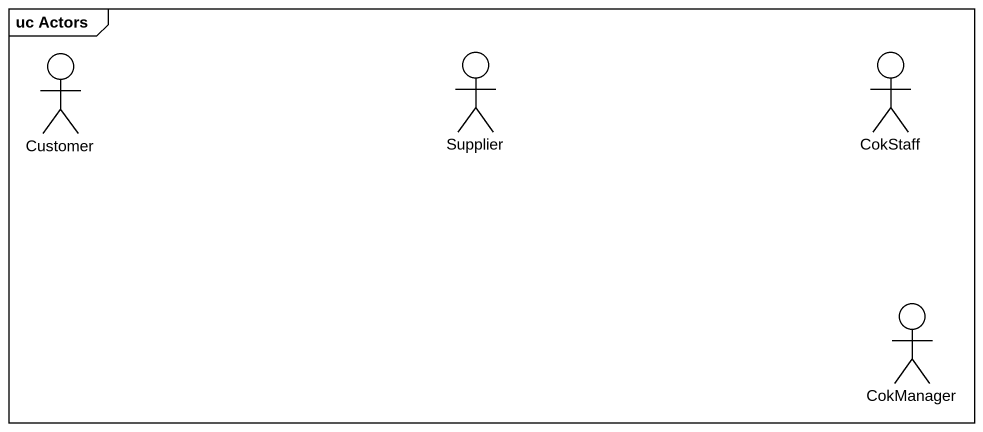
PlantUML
@startuml
mainframe uc Actors
actor Customer
actor Supplier
actor CokStaff
actor CokManager
@enduml
